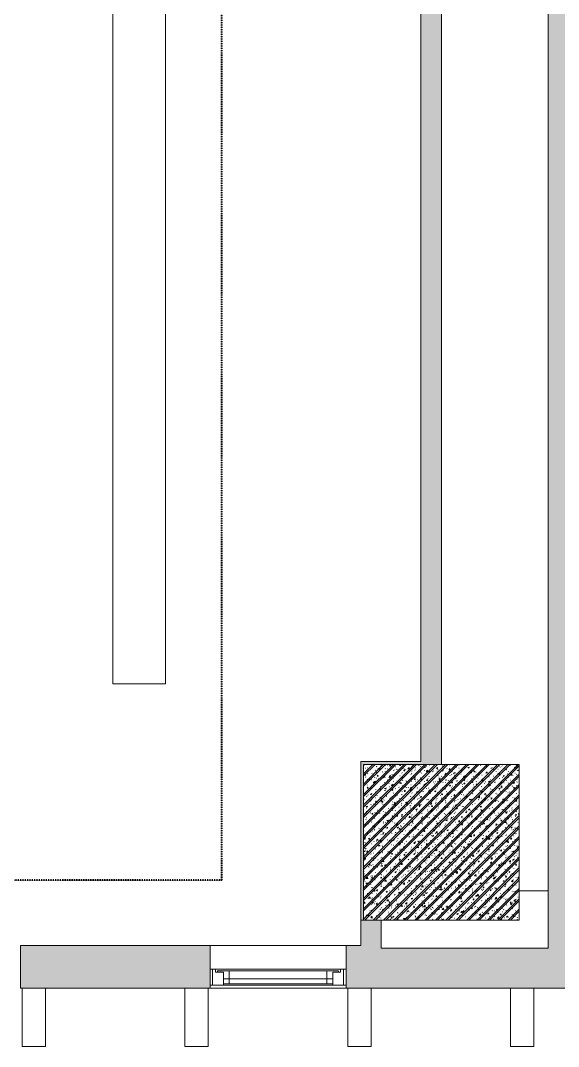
# Model space of a CAD drawing. Header units: millimetres. Extents: x -31340 to 17660, y 19597 to 75297.
# Drawn here: x -12355 to -9587, y 19597 to 24872 of the extents above; entities that cross this region are included whole.
import ezdxf

# ---------------------------------------------------------------- set-up
doc = ezdxf.new("R2010")
doc.units = ezdxf.units.MM
doc.linetypes.add('Dash', pattern=[6.35, 3.175, -3.175])
doc.linetypes.add('dash 1-1', pattern=[2, 1, -1])
for name, color, linetype, lineweight in [('A-DETL', 90, 'Continuous', 5), ('A-FLOR', 192, 'Continuous', 5), ('A-GLAZ', 151, 'Continuous', 5), ('A-GLAZ-CWMG', 51, 'Continuous', 5), ('A-GLAZ-HDLN', 1, 'Dash', 5), ('A-WALL', 113, 'Continuous', 5), ('A-WALL-PATT', 111, 'Continuous', 5), ('M-EQPM', 50, 'Continuous', 5), ('S-COLS', 52, 'Continuous', 5)]:
    doc.layers.add(name, color=color, linetype=linetype, lineweight=lineweight)

# ---------------------------------------------------------------- blocks, each defined once
blk = doc.blocks.new('VGU_CLUSTER_W1B - W2B - W3B - VGU_CLUSTER_W1B-8565252-3rd Traffic Floor Plan - Pedestrian')
at = {"layer": 'A-GLAZ', "lineweight": 9}
for p, q in [((-350, -12), (-337, -12)), ((-337, -12), (-322, -12)), ((-337, -95), (-337, -12)), ((-337, -12), (-337, -95)), ((-322, -12), (-322, -28)), ((-322, -28), (-281, -28)), ((-311, -21), (-251, -21)), ((-311, -28), (-311, -21)), ((-281, -28), (-311, -28)), ((-281, -88), (-281, -28)), ((-281, -28), (-281, -95)), ((-251, -21), (-251, -88)), ((251, -21), (311, -21)), ((251, -88), (251, -21)), ((311, -28), (281, -28)), ((281, -28), (281, -88)), ((281, -28), (322, -28)), ((281, -95), (281, -28)), ((311, -21), (311, -28)), ((322, -12), (337, -12)), ((322, -28), (322, -12)), ((337, -12), (337, -95)), ((337, -12), (350, -12)), ((337, -95), (337, -12)), ((-337, -95), (-350, -95)), ((-281, -95), (-337, -95)), ((-281, -88), (-281, -63)), ((-281, -63), (281, -63)), ((-251, -88), (-281, -88)), ((281, -88), (-281, -88)), ((281, -88), (251, -88)), ((281, -63), (281, -88)), ((337, -95), (281, -95)), ((350, -95), (337, -95))]:
    blk.add_line(p, q, dxfattribs=at)
at = {"layer": 'A-GLAZ'}
for p, q in [((-322, -12), (322, -12)), ((-251, -21), (251, -21)), ((281, -95), (-281, -95))]:
    blk.add_line(p, q, dxfattribs=at)
at = {"layer": 'A-GLAZ-HDLN'}
for p, q in [((-13.3, -12), (0, -12)), ((13.3, -12), (0, -12)), ((-13.3, -95), (0, -95)), ((13.3, -95), (0, -95))]:
    blk.add_line(p, q, dxfattribs=at)
blk = doc.blocks.new('OUTLET TRACK - OUTLET TRACK-10613659-3rd Traffic Floor Plan - Pedestrian')
at = {"layer": 'M-EQPM', "color": 7}
for p, q in [((0, 135), (6030, 135)), ((6030, 135), (0, 135)), ((6030, 135), (6030, -135)), ((6030, -135), (6030, 135)), ((6030, -135), (0, -135)), ((0, -135), (6030, -135))]:
    blk.add_line(p, q, dxfattribs=at)

msp = doc.modelspace()

# ---------------------------------------------------------------- hatches: boundary and pattern name
at = {"layer": 'A-WALL-PATT'}
for points in [[(-9535, 19897), (-9535, 30852), (-9640, 30852), (-9640, 19897)], [(-10286.4, 21062), (-10189.9, 21062), (-10189.9, 26932), (-10294.9, 26932), (-10294.9, 21062)], [(-10189.9, 21047), (-10189.9, 21062), (-10604.9, 21062), (-10604.9, 21047), (-10286.4, 21047)], [(-10604.9, 20247), (-10589.9, 20247), (-10589.9, 21047), (-10604.9, 21047), (-10604.9, 20962.1)], [(-10604.9, 19897), (-10499.9, 19897), (-10499.9, 20247), (-10604.9, 20247), (-10604.9, 20102)], [(-10499.9, 19897), (-9640, 19897), (-9640, 20102), (-10499.9, 20102)]]:
    msp.add_hatch(color=256, dxfattribs=at).paths.add_polyline_path(points)
h = msp.add_hatch(color=256, dxfattribs=at)
h.paths.add_polyline_path([(-13055.2, 19897), (-13055.2, 20117), (-14030.2, 20117), (-14030.2, 19897), (-13755.1, 19897)])
h.paths.add_polyline_path([(-10604.9, 19897), (-10604.9, 20117), (-10680.2, 20117), (-10680.2, 19897)])
h.paths.add_polyline_path([(-16474.9, 19897), (-16405.2, 19897), (-16405.2, 20117), (-16474.9, 20117)])
h.paths.add_polyline_path([(-14730.2, 19897), (-14730.2, 20117), (-15705.2, 20117), (-15705.2, 19897), (-14911.3, 19897)])
h.paths.add_polyline_path([(-11442.6, 19897), (-11380.2, 19897), (-11380.2, 20117), (-12355.2, 20117), (-12355.2, 19897)])
at = {"layer": 'S-COLS'}
h = msp.add_hatch(dxfattribs=at)
h.set_pattern_fill('FP_1', color=256, style=0, pattern_type=2)
h.set_pattern_definition([(50, (0, 0), (63.7639, -5.57885), [6.668, -73.343]), (355, (0, 0), (-12.33488, 66.86951), [5.334, -58.674]), (100.451, (5.314, -0.465), (51.43036, 61.29098), [5.667, -62.332]), (46.184, (0, 17.78), (94.87722, -14.71484), [10.001, -110.014]), (96.636, (7.91, 16.55), (83.09115, 86.5993), [8.5, -93.497]), (351.184, (0, 17.78), (83.09204, 86.5993), [8.001, -88.011]), (21, (8.89, 13.335), (53.06449, -35.79273), [6.667, -73.342]), (326, (8.89, 13.335), (21.63066, 64.46546), [5.334, -58.674]), (71.451, (13.31, 10.35), (74.69646, 28.67237), [5.667, -62.332]), (37.5, (0, 0), (1.080413, 29.59427), [1.676, -56.286, 1.676, -57.887, -58.896]), (37.5, (0, 0), (1.080413, 29.59427), [-117.526, 1.676, -57.22]), (7.5, (0, 0), (23.386368, 35.063507), [1.676, -32.283, 1.676, -54.953, -22.447]), (7.5, (0, 0), (23.386368, 35.063507), [-90.589, 1.676, -20.771]), (327.5, (-19.825, 0), (47.456567, -2.005468), [1.676, -20.549, 1.676, -67.666, -92.011]), (327.5, (-19.825, 0), (47.456567, -2.005468), [-91.567, 1.676, -90.335]), (317.5, (-28.715, 0), (51.84495, 8.89904), [1.676, -27.216, 1.676, -44.374, -65.342]), (317.5, (-28.715, 0), (51.84495, 8.89904), [-74.943, 1.676, -63.665]), (45, (0, 0), (-26.71591, 26.71591), []), (45, (0, 10.89), (-26.71591, 26.71591), [])])
h.paths.add_polyline_path([(-9789.9, 20247), (-9789.9, 21047), (-10589.9, 21047), (-10589.9, 20247), (-10286.4, 20247)])

# ---------------------------------------------------------------- linework, layer by layer
at = {"layer": 'A-DETL', "linetype": 'dash 1-1', "lineweight": 40}
for q in [(-11319.9, 32305), (-15819.9, 20452)]:
    msp.add_line((-11319.9, 20452), q, dxfattribs=at)
at = {"layer": 'A-FLOR'}
msp.add_line((-9640, 20397), (-9789.9, 20397), dxfattribs=at)
at = {"layer": 'A-GLAZ-CWMG'}
for p, q in [((-12226.5, 19897), (-12346.5, 19897)), ((-12346.5, 19897), (-12346.5, 19597)), ((-12226.5, 19597), (-12226.5, 19897)), ((-11389, 19897), (-11509, 19897)), ((-11509, 19897), (-11509, 19597)), ((-11389, 19597), (-11389, 19897)), ((-10551.5, 19897), (-10671.5, 19897)), ((-10671.5, 19897), (-10671.5, 19597)), ((-10551.5, 19597), (-10551.5, 19897)), ((-9714, 19897), (-9834, 19897)), ((-9834, 19897), (-9834, 19597)), ((-9714, 19597), (-9714, 19897)), ((-12346.5, 19597), (-12226.5, 19597)), ((-11509, 19597), (-11389, 19597)), ((-10671.5, 19597), (-10551.5, 19597)), ((-9834, 19597), (-9714, 19597))]:
    msp.add_line(p, q, dxfattribs=at)
at = {"layer": 'A-WALL', "lineweight": 15}
for p, q in [((-9640, 30867.1), (-9640, 20102)), ((-10294.9, 26932), (-10294.9, 21062)), ((-10189.9, 21047), (-10189.9, 26947)), ((-10294.9, 21062), (-10604.9, 21062)), ((-10604.9, 21062), (-10604.9, 20117)), ((-10589.9, 21047), (-10189.9, 21047)), ((-10589.9, 20247), (-10589.9, 21047)), ((-10499.9, 20247), (-10604.9, 20247)), ((-10499.9, 20102), (-10499.9, 20247)), ((-11380.2, 20117), (-12355.2, 20117)), ((-12355.2, 20117), (-12355.2, 19897)), ((-11380.2, 19897), (-11380.2, 20117)), ((-10604.9, 20117), (-10680.2, 20117)), ((-10680.2, 20117), (-10680.2, 19897)), ((-9640, 20102), (-10499.9, 20102)), ((-12355.2, 19897), (-11380.2, 19897)), ((-10680.2, 19897), (-8030.2, 19897))]:
    msp.add_line(p, q, dxfattribs=at)
at = {"layer": 'A-WALL'}
for p, q in [((-11380.2, 20117), (-10680.2, 20117)), ((-10680.2, 19897), (-11380.2, 19897))]:
    msp.add_line(p, q, dxfattribs=at)
at = {"layer": 'S-COLS', "lineweight": 15}
for p, q in [((-9789.9, 21047), (-10589.9, 21047)), ((-10589.9, 21047), (-10589.9, 20247)), ((-9789.9, 20247), (-9789.9, 21047)), ((-10589.9, 20247), (-9789.9, 20247))]:
    msp.add_line(p, q, dxfattribs=at)

# ---------------------------------------------------------------- block references
at = {"layer": 'A-GLAZ'}
msp.add_blockref('VGU_CLUSTER_W1B - W2B - W3B - VGU_CLUSTER_W1B-8565252-3rd Traffic Floor Plan - Pedestrian', (-11030.2, 20007), dxfattribs=at)
at = {"layer": 'M-EQPM', "color": 7, "rotation": 270.0000000000001}
msp.add_blockref('OUTLET TRACK - OUTLET TRACK-10613659-3rd Traffic Floor Plan - Pedestrian', (-11744.6, 27492), dxfattribs=at)

doc.saveas('drawing.dxf')
